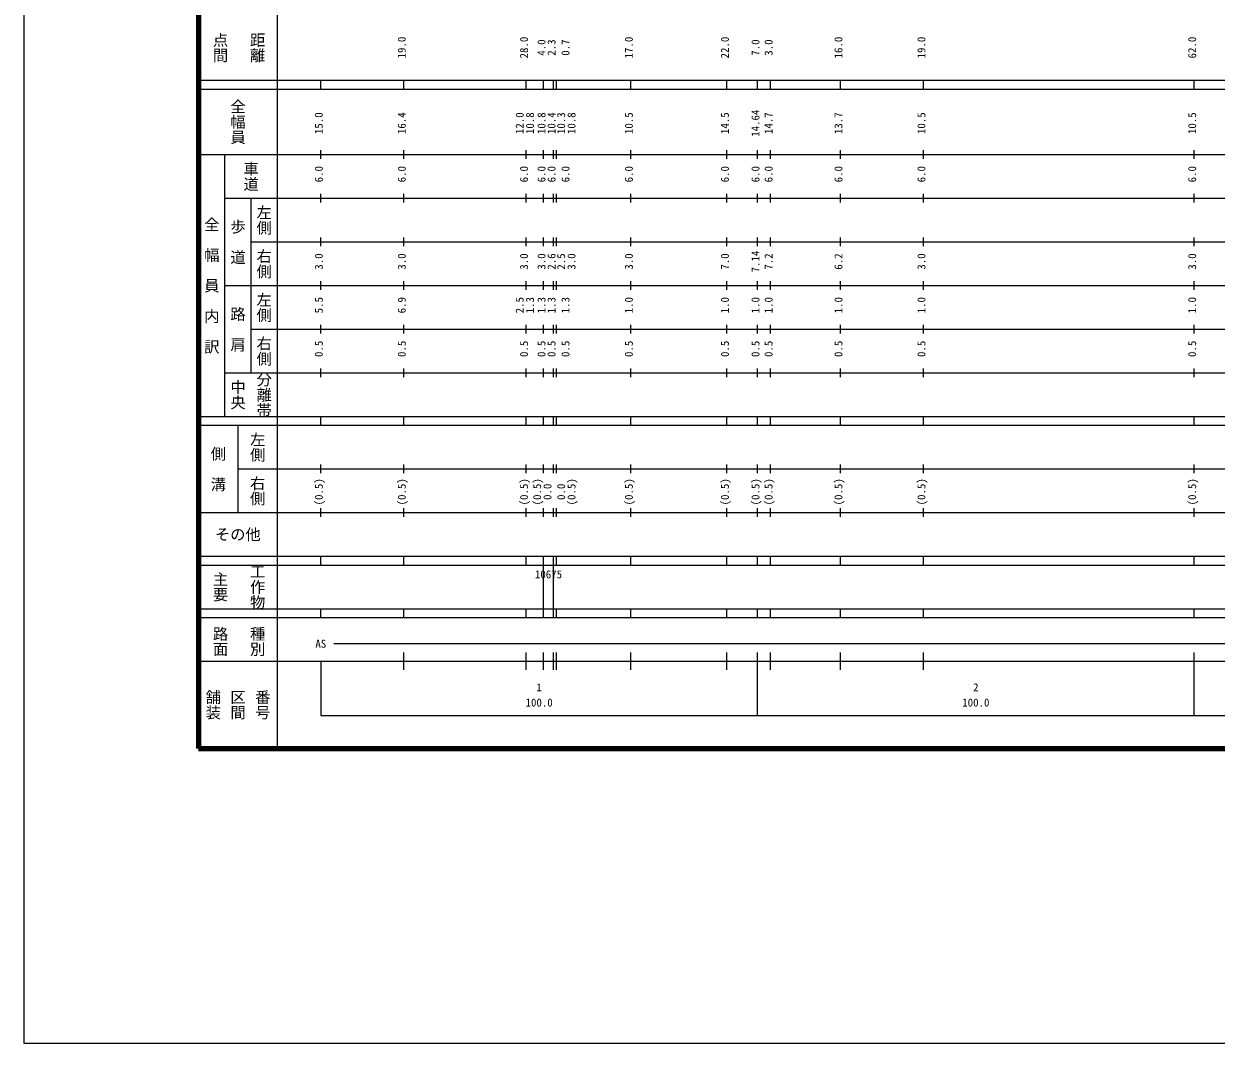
# Model space of a CAD drawing. Units: millimetres on the paper, enlarged 1000 times. Extents: x 0 to 700000, y -47500 to 447500.
# Drawn here: x 0 to 273034, y -47500 to 185930 of the extents above; entities that cross this region are included whole.
import ezdxf
from ezdxf.enums import TextEntityAlignment as Align

# ---------------------------------------------------------------- set-up
doc = ezdxf.new("R2010")
doc.units = ezdxf.units.MM
doc.header["$LTSCALE"] = 1000
doc.layers.add('作業レイヤ1', color=7, linetype='Continuous', lineweight=13)
doc.layers.add('作業ﾚｲﾔ1', color=7, linetype='Continuous', lineweight=25)
doc.styles.add('@ＭＳ ゴシック', font='')
doc.styles.add('ＭＳ ゴシック', font='')
doc.styles.get('@ＭＳ ゴシック').set_extended_font_data('@MS Gothic')
doc.styles.get('ＭＳ ゴシック').set_extended_font_data('MS Gothic')

msp = doc.modelspace()

# ---------------------------------------------------------------- linework, layer by layer
at = {"layer": '作業レイヤ1'}
msp.add_lwpolyline([(0, -47500), (700000, -47500), (700000, 447500), (0, 447500)], close=True, dxfattribs=at)
at = {"layer": '作業ﾚｲﾔ1', "lineweight": 140}
for p, q in [((40000, 380000), (40000, 20000)), ((40000, 20000), (680000, 20000))]:
    msp.add_line(p, q, dxfattribs=at)
at = {"layer": '作業ﾚｲﾔ1'}
for p, q in [((58000, 370000), (58000, 20000)), ((40000, 173000), (579000, 173000)), ((68000, 171000), (68000, 173000)), ((87000, 171000), (87000, 173000)), ((115000, 171000), (115000, 173000)), ((119000, 171000), (119000, 173000)), ((121300, 171000), (121300, 173000)), ((122000, 171000), (122000, 173000)), ((139000, 171000), (139000, 173000)), ((161000, 171000), (161000, 173000)), ((168000, 171000), (168000, 173000)), ((171000, 171000), (171000, 173000)), ((187000, 171000), (187000, 173000)), ((206000, 171000), (206000, 173000)), ((268000, 171000), (268000, 173000)), ((40000, 171000), (579000, 171000)), ((40000, 156000), (579000, 156000)), ((46000, 96000), (46000, 156000)), ((68000, 155000), (68000, 157000)), ((87000, 155000), (87000, 157000)), ((115000, 155000), (115000, 157000)), ((119000, 155000), (119000, 157000)), ((121300, 155000), (121300, 157000)), ((122000, 155000), (122000, 157000)), ((139000, 155000), (139000, 157000)), ((161000, 155000), (161000, 157000)), ((168000, 155000), (168000, 157000)), ((171000, 155000), (171000, 157000)), ((187000, 155000), (187000, 157000)), ((206000, 155000), (206000, 157000)), ((268000, 155000), (268000, 157000)), ((46000, 146000), (579000, 146000)), ((52000, 146000), (52000, 106000)), ((68000, 145000), (68000, 147000)), ((87000, 145000), (87000, 147000)), ((115000, 145000), (115000, 147000)), ((119000, 145000), (119000, 147000)), ((121300, 145000), (121300, 147000)), ((122000, 145000), (122000, 147000)), ((139000, 145000), (139000, 147000)), ((161000, 145000), (161000, 147000)), ((168000, 145000), (168000, 147000)), ((171000, 145000), (171000, 147000)), ((187000, 145000), (187000, 147000)), ((206000, 145000), (206000, 147000)), ((268000, 145000), (268000, 147000)), ((68000, 135000), (68000, 137000)), ((87000, 135000), (87000, 137000)), ((115000, 135000), (115000, 137000)), ((119000, 135000), (119000, 137000)), ((121300, 135000), (121300, 137000)), ((122000, 135000), (122000, 137000)), ((139000, 135000), (139000, 137000)), ((161000, 135000), (161000, 137000)), ((168000, 135000), (168000, 137000)), ((171000, 135000), (171000, 137000)), ((187000, 135000), (187000, 137000)), ((206000, 135000), (206000, 137000)), ((268000, 135000), (268000, 137000)), ((52000, 136000), (579000, 136000)), ((46000, 126000), (579000, 126000)), ((68000, 125000), (68000, 127000)), ((87000, 125000), (87000, 127000)), ((115000, 125000), (115000, 127000)), ((119000, 125000), (119000, 127000)), ((121300, 125000), (121300, 127000)), ((122000, 125000), (122000, 127000)), ((139000, 125000), (139000, 127000)), ((161000, 125000), (161000, 127000)), ((168000, 125000), (168000, 127000)), ((171000, 125000), (171000, 127000)), ((187000, 125000), (187000, 127000)), ((206000, 125000), (206000, 127000)), ((268000, 125000), (268000, 127000)), ((52000, 116000), (579000, 116000)), ((68000, 115000), (68000, 117000)), ((87000, 115000), (87000, 117000)), ((115000, 115000), (115000, 117000)), ((119000, 115000), (119000, 117000)), ((121300, 115000), (121300, 117000)), ((122000, 115000), (122000, 117000)), ((139000, 115000), (139000, 117000)), ((161000, 115000), (161000, 117000)), ((168000, 115000), (168000, 117000)), ((171000, 115000), (171000, 117000)), ((187000, 115000), (187000, 117000)), ((206000, 115000), (206000, 117000)), ((268000, 115000), (268000, 117000)), ((68000, 105000), (68000, 107000)), ((87000, 105000), (87000, 107000)), ((115000, 105000), (115000, 107000)), ((119000, 105000), (119000, 107000)), ((121300, 105000), (121300, 107000)), ((122000, 105000), (122000, 107000)), ((139000, 105000), (139000, 107000)), ((161000, 105000), (161000, 107000)), ((168000, 105000), (168000, 107000)), ((171000, 105000), (171000, 107000)), ((187000, 105000), (187000, 107000)), ((206000, 105000), (206000, 107000)), ((268000, 105000), (268000, 107000)), ((46000, 106000), (579000, 106000)), ((40000, 96000), (579000, 96000)), ((68000, 94000), (68000, 96000)), ((87000, 94000), (87000, 96000)), ((115000, 94000), (115000, 96000)), ((119000, 94000), (119000, 96000)), ((121300, 94000), (121300, 96000)), ((122000, 94000), (122000, 96000)), ((139000, 94000), (139000, 96000)), ((161000, 94000), (161000, 96000)), ((168000, 94000), (168000, 96000)), ((171000, 94000), (171000, 96000)), ((187000, 94000), (187000, 96000)), ((206000, 94000), (206000, 96000)), ((268000, 94000), (268000, 96000)), ((40000, 94000), (579000, 94000)), ((49000, 94000), (49000, 74000)), ((68000, 83000), (68000, 85000)), ((87000, 83000), (87000, 85000)), ((115000, 83000), (115000, 85000)), ((119000, 83000), (119000, 85000)), ((121300, 83000), (121300, 85000)), ((122000, 83000), (122000, 85000)), ((139000, 83000), (139000, 85000)), ((161000, 83000), (161000, 85000)), ((168000, 83000), (168000, 85000)), ((171000, 83000), (171000, 85000)), ((187000, 83000), (187000, 85000)), ((206000, 83000), (206000, 85000)), ((268000, 83000), (268000, 85000)), ((49000, 84000), (579000, 84000)), ((40000, 74000), (579000, 74000)), ((68000, 73000), (68000, 75000)), ((87000, 73000), (87000, 75000)), ((115000, 73000), (115000, 75000)), ((119000, 73000), (119000, 75000)), ((121300, 73000), (121300, 75000)), ((122000, 73000), (122000, 75000)), ((139000, 73000), (139000, 75000)), ((161000, 73000), (161000, 75000)), ((168000, 73000), (168000, 75000)), ((171000, 73000), (171000, 75000)), ((187000, 73000), (187000, 75000)), ((206000, 73000), (206000, 75000)), ((268000, 73000), (268000, 75000)), ((40000, 64000), (579000, 64000)), ((68000, 62000), (68000, 64000)), ((87000, 62000), (87000, 64000)), ((115000, 62000), (115000, 64000)), ((119000, 62000), (119000, 64000)), ((121300, 62000), (121300, 64000)), ((122000, 62000), (122000, 64000)), ((139000, 62000), (139000, 64000)), ((161000, 62000), (161000, 64000)), ((168000, 62000), (168000, 64000)), ((171000, 62000), (171000, 64000)), ((187000, 62000), (187000, 64000)), ((206000, 62000), (206000, 64000)), ((268000, 62000), (268000, 64000)), ((40000, 62000), (579000, 62000)), ((119000, 52000), (119000, 62000)), ((121300, 52000), (121300, 62000)), ((40000, 52000), (579000, 52000)), ((68000, 50000), (68000, 52000)), ((87000, 50000), (87000, 52000)), ((115000, 50000), (115000, 52000)), ((119000, 50000), (119000, 52000)), ((121300, 50000), (121300, 52000)), ((122000, 50000), (122000, 52000)), ((139000, 50000), (139000, 52000)), ((161000, 50000), (161000, 52000)), ((168000, 50000), (168000, 52000)), ((171000, 50000), (171000, 52000)), ((187000, 50000), (187000, 52000)), ((206000, 50000), (206000, 52000)), ((268000, 50000), (268000, 52000)), ((40000, 50000), (579000, 50000)), ((71000, 44000), (565000, 44000)), ((87000, 38000), (87000, 42000)), ((115000, 38000), (115000, 42000)), ((119000, 38000), (119000, 42000)), ((121300, 38000), (121300, 42000)), ((122000, 38000), (122000, 42000)), ((139000, 38000), (139000, 42000)), ((161000, 38000), (161000, 42000)), ((168000, 27500), (168000, 42000)), ((171000, 38000), (171000, 42000)), ((187000, 38000), (187000, 42000)), ((206000, 38000), (206000, 42000)), ((268000, 27500), (268000, 42000)), ((40000, 40000), (579000, 40000)), ((68000, 40000), (68000, 27500)), ((68000, 27500), (579000, 27500))]:
    msp.add_line(p, q, dxfattribs=at)

# ---------------------------------------------------------------- texts
at = {"layer": '作業ﾚｲﾔ1', "style": '@ＭＳ ゴシック'}
for s, p in [('点間', (45000, 180500)), ('距離', (53500, 180500)), ('全幅員', (49000, 163500)), ('車道', (52000, 151000)), ('左側', (55000, 141000)), ('全\u3000幅\u3000員\u3000内\u3000訳', (43000, 126000)), ('歩\u3000道', (49000, 136000)), ('右側', (55000, 131000)), ('左側', (55000, 121000)), ('路\u3000肩', (49000, 116000)), ('右側', (55000, 111000)), ('中央', (49000, 101000)), ('分離帯', (55000, 101000)), ('左側', (53500, 89000)), ('側\u3000溝', (44500, 84000)), ('右側', (53500, 79000)), ('主要', (45000, 57000)), ('工作物', (53500, 57000)), ('路面', (45000, 44500)), ('種別', (53500, 44500)), ('舗装', (43333, 30000)), ('区間', (49000, 30000)), ('番号', (54667, 30000))]:
    msp.add_text(s, height=2566, rotation=270, dxfattribs=at).set_placement(p, align=Align.MIDDLE_CENTER)
at = {"layer": '作業ﾚｲﾔ1', "style": 'ＭＳ ゴシック'}
for s, p in [('19.0', (88000, 180500)), ('28.0', (116000, 180500)), ('4.0', (120000, 180500)), ('2.3', (122300, 180500)), ('0.7', (125500, 180500)), ('17.0', (140000, 180500)), ('22.0', (162000, 180500)), ('7.0', (169000, 180500)), ('3.0', (172000, 180500)), ('16.0', (188000, 180500)), ('19.0', (207000, 180500)), ('62.0', (269000, 180500)), ('15.0', (69000, 163174)), ('16.4', (88000, 163174)), ('12.0', (115000, 163174)), ('10.8', (117370, 163174)), ('10.8', (120000, 163174)), ('10.4', (122300, 163174)), ('10.3', (124500, 163174)), ('10.8', (126870, 163174)), ('10.5', (140000, 163174)), ('14.5', (162000, 163174)), ('14.64', (169000, 163174)), ('14.7', (172000, 163174)), ('13.7', (188000, 163174)), ('10.5', (207000, 163174)), ('10.5', (269000, 163174)), ('6.0', (69000, 151500)), ('6.0', (88000, 151500)), ('6.0', (116000, 151500)), ('6.0', (120000, 151500)), ('6.0', (122300, 151500)), ('6.0', (125500, 151500)), ('6.0', (140000, 151500)), ('6.0', (162000, 151500)), ('6.0', (169000, 151500)), ('6.0', (172000, 151500)), ('6.0', (188000, 151500)), ('6.0', (207000, 151500)), ('6.0', (269000, 151500)), ('7.14', (169000, 131500)), ('3.0', (69000, 131500)), ('3.0', (88000, 131500)), ('3.0', (116000, 131500)), ('3.0', (120000, 131500)), ('2.6', (122300, 131500)), ('2.5', (124500, 131500)), ('3.0', (126870, 131500)), ('3.0', (140000, 131500)), ('7.0', (162000, 131500)), ('7.2', (172000, 131500)), ('6.2', (188000, 131500)), ('3.0', (207000, 131500)), ('3.0', (269000, 131500)), ('5.5', (69000, 121500)), ('6.9', (88000, 121500)), ('2.5', (115000, 121500)), ('1.3', (117370, 121500)), ('1.3', (120000, 121500)), ('1.3', (122300, 121500)), ('1.3', (125500, 121500)), ('1.0', (140000, 121500)), ('1.0', (162000, 121500)), ('1.0', (169000, 121500)), ('1.0', (172000, 121500)), ('1.0', (188000, 121500)), ('1.0', (207000, 121500)), ('1.0', (269000, 121500)), ('0.5', (69000, 111500)), ('0.5', (88000, 111500)), ('0.5', (116000, 111500)), ('0.5', (120000, 111500)), ('0.5', (122300, 111500)), ('0.5', (125500, 111500)), ('0.5', (140000, 111500)), ('0.5', (162000, 111500)), ('0.5', (169000, 111500)), ('0.5', (172000, 111500)), ('0.5', (188000, 111500)), ('0.5', (207000, 111500)), ('0.5', (269000, 111500)), ('(0.5)', (69000, 78764)), ('(0.5)', (88000, 78764)), ('(0.5)', (116000, 78764)), ('(0.5)', (119000, 78764)), ('0.0', (121370, 78764)), ('0.0', (124500, 78764)), ('(0.5)', (126870, 78764)), ('(0.5)', (140000, 78764)), ('(0.5)', (162000, 78764)), ('(0.5)', (169000, 78764)), ('(0.5)', (172000, 78764)), ('(0.5)', (188000, 78764)), ('(0.5)', (207000, 78764)), ('(0.5)', (269000, 78764))]:
    msp.add_text(s, height=1833, rotation=90, dxfattribs=at).set_placement(p, align=Align.BOTTOM_CENTER)
msp.add_text('その他', height=2566, dxfattribs=at).set_placement((49000, 69000), align=Align.MIDDLE_CENTER)
msp.add_text('10675', height=1833, dxfattribs=at).set_placement((117025, 58405), align=Align.BOTTOM_LEFT)
for s, p in [('AS', (68000, 42500)), ('1', (118000, 32523)), ('2', (218000, 32523)), ('100.0', (118000, 29033)), ('100.0', (218000, 29033))]:
    msp.add_text(s, height=1833, dxfattribs=at).set_placement(p, align=Align.BOTTOM_CENTER)

doc.saveas('drawing.dxf')
